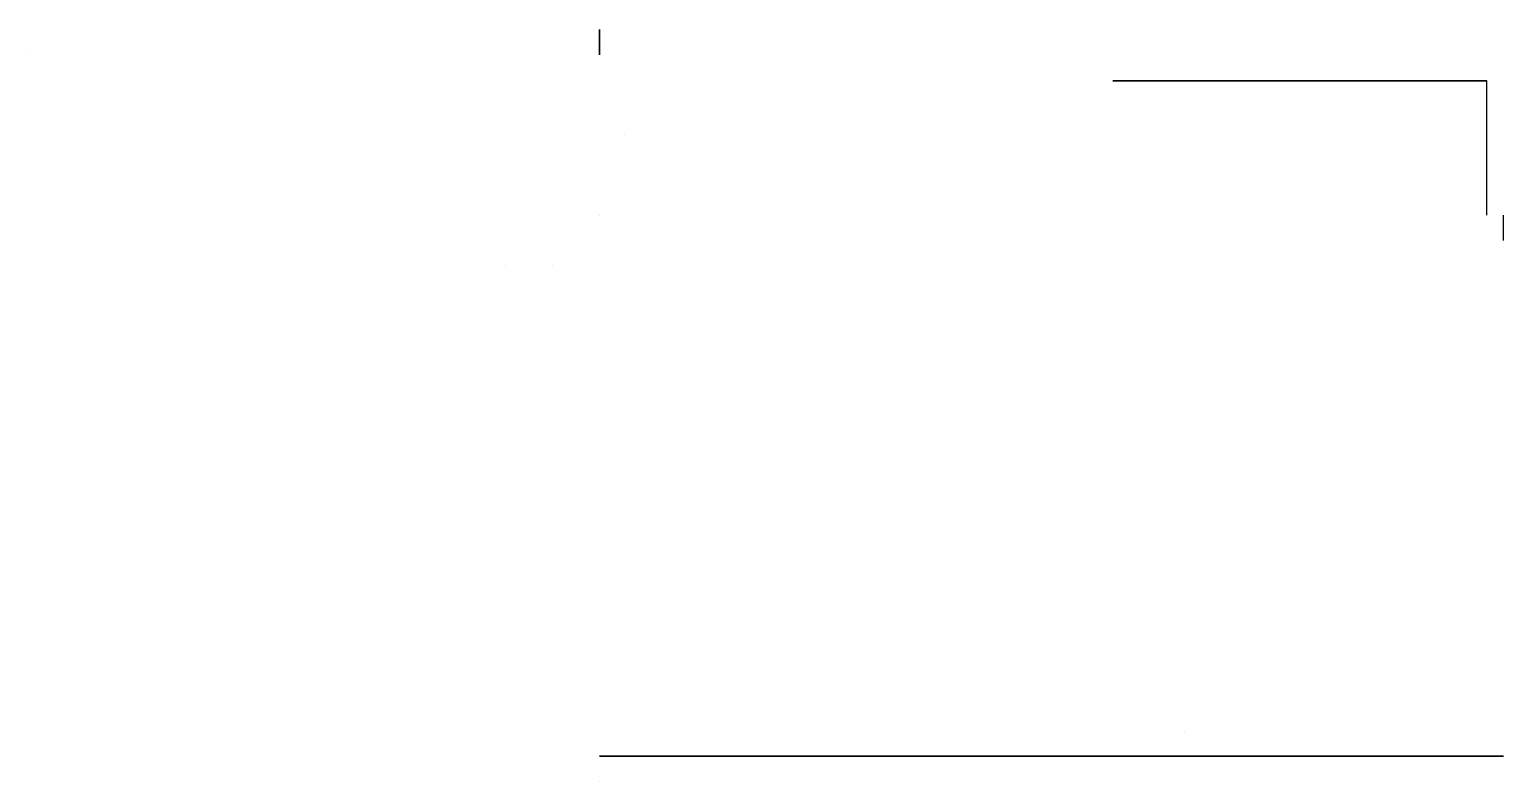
# Model space of a CAD drawing. Header units: inches. Extents: x -68 to 108, y -3 to 86.
import ezdxf

# ---------------------------------------------------------------- set-up
doc = ezdxf.new("R2010")
doc.units = ezdxf.units.IN
doc.header["$MEASUREMENT"] = 0

msp = doc.modelspace()

# ---------------------------------------------------------------- linework, layer by layer
at = {"color": 251, "true_color": 0x656565}
for p, q in [((-67.86, 83.5, 32), (-67.86, 83.5, 32)), ((105.6, 80.4, 3), (64.1, 80.4, 3)), ((105.6, 64.4, 3), (105.6, 80.4, 3)), ((105.6, 80.4, 45), (105.6, 80.4, 33)), ((3, 73.95, 5.5), (3, 73.95, 5.5)), ((3, 73.95, 5.5), (3, 73.95, 5.5)), ((0, 64.4, 3), (0, 64.4, 3)), ((107.6, 61.4), (107.6, 64.4)), ((-11.2, 58.4, 3), (-11.2, 58.4, 3)), ((-5.6, 58.4, 3), (-5.6, 58.4, 3)), ((0, 0, 45), (0, 0, 45)), ((0, -3, 45), (0, -3, 32))]:
    msp.add_line(p, q, dxfattribs=at)
msp.add_line((69.6, 3, 3), (69.6, 3, 3))
at = {"color": 251, "true_color": 0x656565, "elevation": 45}
msp.add_lwpolyline([(0, 86.5), (0, 86.5), (0, 83.5), (0, 83.5)], close=True, dxfattribs=at)
at = {"color": 251, "true_color": 0x656565}
for points in [[(0, 83.5), (0, 83.5), (0, 86.5), (0, 86.5)], [(107.6, 0), (0, 0), (0, 0), (107.6, 0)]]:
    msp.add_lwpolyline(points, close=True, dxfattribs=at)
at = {"color": 251, "true_color": 0x656565, "extrusion": (0, -1, 9.69654e-12), "elevation": -80.4}
msp.add_lwpolyline([(61.1, 45), (105.6, 45), (105.6, 3), (61.1, 3)], close=True, dxfattribs=at)
at = {"color": 251, "true_color": 0x656565}
msp.add_lwpolyline([(107.6, 61.4), (107.6, 64.4)], dxfattribs=at)

doc.saveas('drawing.dxf')
